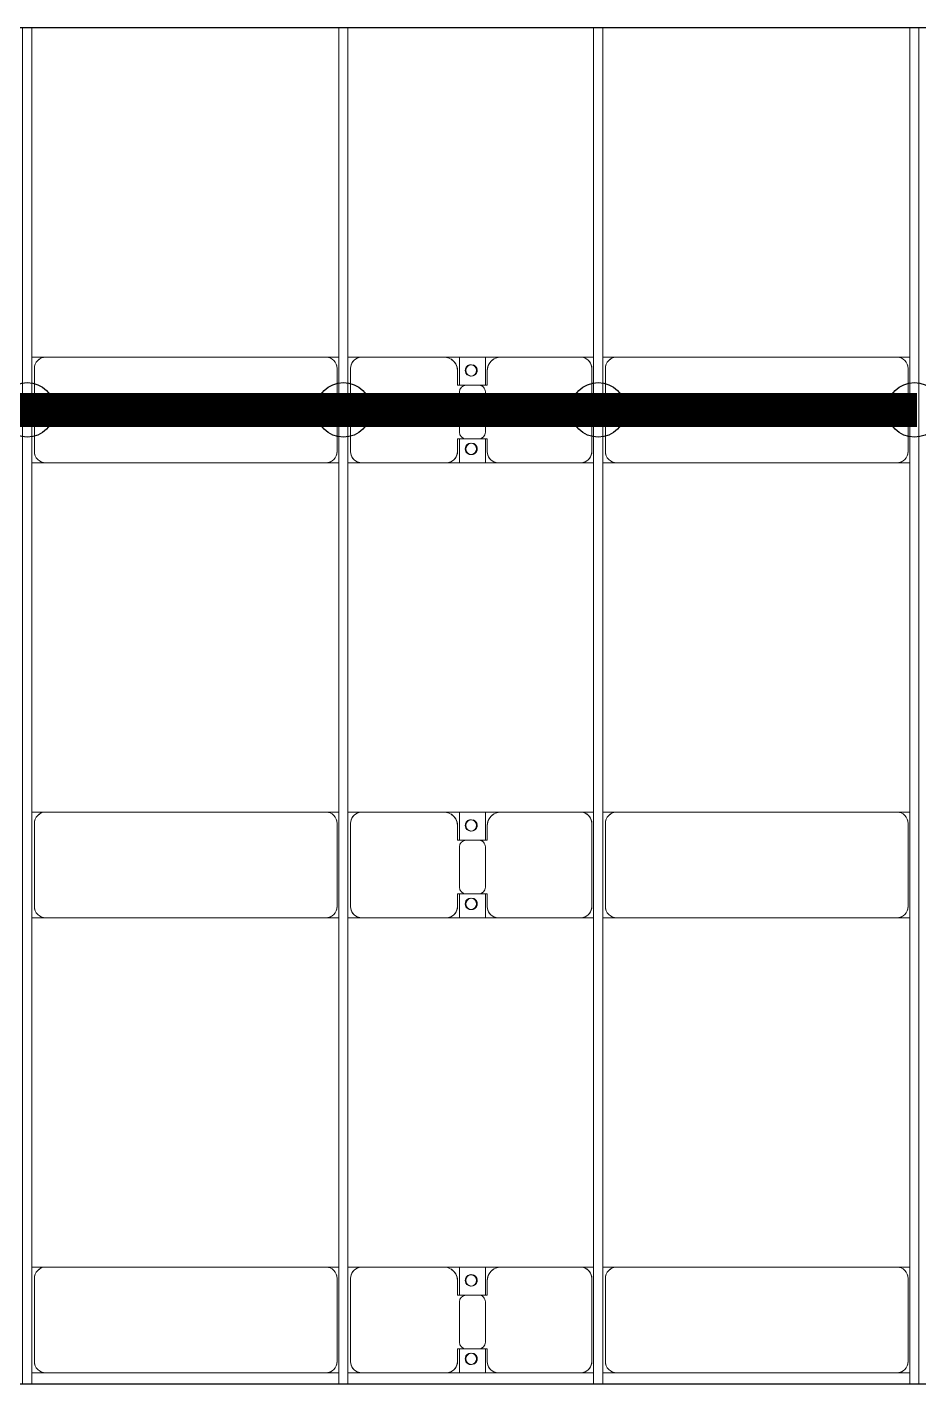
# Model space of a CAD drawing. Header units: millimetres. Extents: x -248177 to 167033, y 156986 to 268923.
# Drawn here: x -224083 to -220164, y 252459 to 258423 of the extents above; entities that cross this region are included whole.
import ezdxf

# ---------------------------------------------------------------- set-up
doc = ezdxf.new("R2010")
doc.units = ezdxf.units.MM
for name, color, linetype, lineweight in [('A-DETL-MBND', 5, 'Continuous', 9), ('A-GENM', 13, 'Continuous', 9), ('S-BEAM', 12, 'Continuous', 9)]:
    doc.layers.add(name, color=color, linetype=linetype, lineweight=lineweight)
doc.layers.add('GC-HOP 40x60 GIA CUONG', color=1, linetype='Continuous')

# ---------------------------------------------------------------- blocks, each defined once
blk = doc.blocks.new('Dai phao do pin - DẢI PHAO ĐỠ PIN-V2-BỐ TRÍ KHUNG KẾT CẤU BÈ PIN 02')
at = {"layer": 'A-DETL-MBND', "color": 8}
for p, q in [((1827.8, 241.6), (1889.7, 241.6)), ((1827.8, 241.6), (1889.7, 241.6)), ((3120.3, 241.6), (1889.7, 241.6)), ((3120.3, 241.6), (3177.8, 241.6)), ((3120.3, 241.6), (3177.8, 241.6)), ((3217.8, 241.6), (3279.7, 241.6)), ((3217.8, 241.6), (3279.7, 241.6)), ((3639.7, 241.6), (3279.7, 241.6)), ((3639.7, 241.6), (3822.2, 241.6)), ((3822.2, 241.6), (3639.7, 241.6)), ((3707.8, 241.6), (3890.3, 241.6)), ((3707.8, 116.2), (3707.8, 241.6)), ((3890.3, 241.6), (3710.7, 241.6)), ((3822.2, 241.6), (3822.2, 116.2)), ((4240.3, 241.6), (3890.3, 241.6)), ((4240.3, 241.6), (4297.8, 241.6)), ((4240.3, 241.6), (4297.8, 241.6)), ((4337.8, 241.6), (4399.7, 241.6)), ((4337.8, 241.6), (4399.7, 241.6)), ((5630.3, 241.6), (4399.7, 241.6)), ((5630.3, 241.6), (5687.8, 241.6)), ((5630.3, 241.6), (5687.8, 241.6)), ((1839.7, 191.6), (1839.7, -173.4)), ((3170.3, -173.4), (3170.3, 191.6)), ((3229.7, 191.6), (3229.7, -173.4)), ((3699.7, 118.2), (3699.7, 181.6)), ((3830.3, 181.6), (3830.3, 118.2)), ((4290.3, -173.4), (4290.3, 191.6)), ((4349.7, 191.6), (4349.7, -173.4)), ((5680.3, -173.4), (5680.3, 191.6)), ((3792.2, 118.2), (3699.7, 118.2)), ((3707.8, 88.2), (3707.8, -88.2)), ((3830.3, 118.2), (3737.8, 118.2)), ((3822.2, -88.2), (3822.2, 88.2)), ((3699.7, -173.4), (3699.7, -118.2)), ((3699.7, -118.2), (3792.2, -118.2)), ((3707.8, -223.4), (3707.8, -116.2)), ((3737.8, -118.2), (3830.3, -118.2)), ((3822.2, -116.2), (3822.2, -223.4)), ((3830.3, -118.2), (3830.3, -173.4)), ((1889.7, -223.4), (1827.8, -223.4)), ((1889.7, -223.4), (1827.8, -223.4)), ((1889.7, -223.4), (3120.3, -223.4)), ((3177.8, -223.4), (3120.3, -223.4)), ((3177.8, -223.4), (3120.3, -223.4)), ((3279.7, -223.4), (3217.8, -223.4)), ((3279.7, -223.4), (3217.8, -223.4)), ((3279.7, -223.4), (3649.7, -223.4)), ((3822.2, -223.4), (3649.7, -223.4)), ((3649.7, -223.4), (3822.2, -223.4)), ((3880.3, -223.4), (3707.8, -223.4)), ((3710.7, -223.4), (3880.3, -223.4)), ((3880.3, -223.4), (4240.3, -223.4)), ((4297.8, -223.4), (4240.3, -223.4)), ((4297.8, -223.4), (4240.3, -223.4)), ((4399.7, -223.4), (4337.8, -223.4)), ((4399.7, -223.4), (4337.8, -223.4)), ((4399.7, -223.4), (5630.3, -223.4)), ((5687.8, -223.4), (5630.3, -223.4)), ((5687.8, -223.4), (5630.3, -223.4))]:
    blk.add_line(p, q, dxfattribs=at)
for centre, radius, start, end in [((1889.7, 191.6), 50, 90, 180), ((3120.3, 191.6), 50, 360, 90), ((3120.3, 191.6), 50, 60, 90), ((3279.7, 191.6), 50, 90, 180), ((3279.7, 191.6), 50, 105, 180), ((3639.7, 181.6), 60, 360, 90), ((3890.3, 181.6), 60, 90, 180), ((4240.3, 191.6), 50, 360, 90), ((4240.3, 191.6), 50, 360, 75), ((4399.7, 191.6), 50, 90, 180), ((4399.7, 191.6), 50, 105, 135), ((5630.3, 191.6), 50, 360, 90), ((5630.3, 191.6), 50, 60, 90), ((1889.7, 191.6), 50, 167.7514, 180), ((1889.7, 191.6), 50, 150, 165), ((1889.7, 191.6), 50, 116.95173, 135), ((3120.3, 191.6), 50, 15, 30), ((3639.7, 181.6), 60, 360, 60), ((3758.6, 183.2), 25, 0, 180), ((3758.6, 183.2), 25, 180, 0), ((3758.6, 183.2), 25, 0, 165), ((3761.4, 183.2), 25, 0, 180), ((3761.4, 183.2), 25, 90, 180), ((3761.4, 183.2), 25, 180, 0), ((3761.4, 183.2), 25, 180, 300), ((3758.6, 183.2), 25, 210, 0), ((3761.4, 183.2), 25, 15, 75), ((3890.3, 181.6), 60, 120, 180), ((4399.7, 191.6), 50, 150, 180), ((5630.3, 191.6), 50, 15, 30), ((3761.4, 183.2), 25, 330, 345), ((3737.8, 88.2), 30, 90, 180), ((3792.2, 88.2), 30, 360, 90), ((3737.8, -88.2), 30, 180, 270), ((3792.2, -88.2), 30, 270, 360), ((1889.7, -173.4), 50, 180, 270), ((1889.7, -173.4), 50, 180, 210), ((3120.3, -173.4), 50, 270, 360), ((3120.3, -173.4), 50, 330, 360), ((3279.7, -173.4), 50, 180, 270), ((3279.7, -173.4), 50, 180, 255), ((3649.7, -173.4), 50, 270, 360), ((3649.7, -173.4), 50, 285, 0), ((3758.6, -161.8), 25, 0, 180), ((3758.6, -161.8), 25, 180, 0), ((3758.6, -161.8), 25, 105, 165), ((3758.6, -161.8), 25, 195, 360), ((3761.4, -161.8), 25, 360, 180), ((3761.4, -161.8), 25, 105, 180), ((3761.4, -161.8), 25, 180, 0), ((3761.4, -161.8), 25, 180, 270), ((3758.6, -161.8), 25, 360, 75), ((3761.4, -161.8), 25, 15, 75), ((3761.4, -161.8), 25, 285, 345), ((3880.3, -173.4), 50, 180, 270), ((3880.3, -173.4), 50, 180, 255), ((4240.3, -173.4), 50, 270, 360), ((4240.3, -173.4), 50, 285, 360), ((4399.7, -173.4), 50, 180, 270), ((4399.7, -173.4), 50, 180, 210), ((5630.3, -173.4), 50, 270, 360), ((5630.3, -173.4), 50, 330, 360), ((1889.7, -173.4), 50, 240, 270), ((3120.3, -173.4), 50, 285, 300), ((4399.7, -173.4), 50, 240, 270), ((5630.3, -173.4), 50, 285, 300)]:
    blk.add_arc(centre, radius, start, end, dxfattribs=at)
blk = doc.blocks.new('Dai phao do pin - DẢI PHAO ĐỠ PIN-V3-BỐ TRÍ KHUNG KẾT CẤU BÈ PIN 02')
at = {"layer": 'A-DETL-MBND', "color": 8}
for p, q in [((1827.8, 241.6), (1889.7, 241.6)), ((1827.8, 241.6), (1889.7, 241.6)), ((3120.3, 241.6), (1889.7, 241.6)), ((3120.3, 241.6), (3177.8, 241.6)), ((3120.3, 241.6), (3177.8, 241.6)), ((3217.8, 241.6), (3279.7, 241.6)), ((3217.8, 241.6), (3279.7, 241.6)), ((3639.7, 241.6), (3279.7, 241.6)), ((3639.7, 241.6), (3822.2, 241.6)), ((3822.2, 241.6), (3639.7, 241.6)), ((3707.8, 241.6), (3890.3, 241.6)), ((3707.8, 116.2), (3707.8, 241.6)), ((3890.3, 241.6), (3710.6, 241.6)), ((3822.2, 241.6), (3822.2, 116.2)), ((4240.3, 241.6), (3890.3, 241.6)), ((4240.3, 241.6), (4297.8, 241.6)), ((4240.3, 241.6), (4297.8, 241.6)), ((4337.8, 241.6), (4399.7, 241.6)), ((4337.8, 241.6), (4399.7, 241.6)), ((5630.3, 241.6), (4399.7, 241.6)), ((5630.3, 241.6), (5687.8, 241.6)), ((5630.3, 241.6), (5687.8, 241.6)), ((1839.7, 191.6), (1839.7, -173.4)), ((3170.3, -173.4), (3170.3, 191.6)), ((3229.7, 191.6), (3229.7, -173.4)), ((3699.7, 118.2), (3699.7, 181.6)), ((3830.3, 181.6), (3830.3, 118.2)), ((4290.3, -173.4), (4290.3, 191.6)), ((4349.7, 191.6), (4349.7, -173.4)), ((5680.3, -173.4), (5680.3, 191.6)), ((3792.2, 118.2), (3699.7, 118.2)), ((3707.8, 88.2), (3707.8, -88.2)), ((3830.3, 118.2), (3737.8, 118.2)), ((3822.2, -88.2), (3822.2, 88.2)), ((3699.7, -173.4), (3699.7, -118.2)), ((3699.7, -118.2), (3792.2, -118.2)), ((3707.8, -223.4), (3707.8, -116.2)), ((3737.8, -118.2), (3830.3, -118.2)), ((3822.2, -116.2), (3822.2, -223.4)), ((3830.3, -118.2), (3830.3, -173.4)), ((1889.7, -223.4), (1827.8, -223.4)), ((1889.7, -223.4), (1827.8, -223.4)), ((1889.7, -223.4), (3120.3, -223.4)), ((3177.8, -223.4), (3120.3, -223.4)), ((3177.8, -223.4), (3120.3, -223.4)), ((3279.7, -223.4), (3217.8, -223.4)), ((3279.7, -223.4), (3217.8, -223.4)), ((3279.7, -223.4), (3649.7, -223.4)), ((3822.2, -223.4), (3649.7, -223.4)), ((3649.7, -223.4), (3822.2, -223.4)), ((3880.3, -223.4), (3707.8, -223.4)), ((3710.6, -223.4), (3880.3, -223.4)), ((3880.3, -223.4), (4240.3, -223.4)), ((4297.8, -223.4), (4240.3, -223.4)), ((4297.8, -223.4), (4240.3, -223.4)), ((4399.7, -223.4), (4337.8, -223.4)), ((4399.7, -223.4), (4337.8, -223.4)), ((4399.7, -223.4), (5630.3, -223.4)), ((5687.8, -223.4), (5630.3, -223.4)), ((5687.8, -223.4), (5630.3, -223.4))]:
    blk.add_line(p, q, dxfattribs=at)
for centre, radius, start, end in [((1889.7, 191.6), 50, 90, 180), ((3120.3, 191.6), 50, 360, 90), ((3120.3, 191.6), 50, 60, 90), ((3279.7, 191.6), 50, 90, 180), ((3279.7, 191.6), 50, 105, 180), ((3639.7, 181.6), 60, 360, 90), ((3890.3, 181.6), 60, 90, 180), ((4240.3, 191.6), 50, 360, 90), ((4240.3, 191.6), 50, 360, 75), ((4399.7, 191.6), 50, 90, 180), ((4399.7, 191.6), 50, 105, 135), ((5630.3, 191.6), 50, 360, 90), ((5630.3, 191.6), 50, 60, 90), ((1889.7, 191.6), 50, 150, 180), ((1889.7, 191.6), 50, 116.98467, 135), ((3120.3, 191.6), 50, 15, 30), ((3639.7, 181.6), 60, 360, 60), ((3758.6, 183.2), 25, 0, 180), ((3758.6, 183.2), 25, 180, 0), ((3758.6, 183.2), 25, 0, 165), ((3761.4, 183.2), 25, 0, 180), ((3761.4, 183.2), 25, 90, 180), ((3761.4, 183.2), 25, 180, 0), ((3761.4, 183.2), 25, 180, 300), ((3758.6, 183.2), 25, 210, 0), ((3761.4, 183.2), 25, 15, 75), ((3890.3, 181.6), 60, 120, 180), ((4399.7, 191.6), 50, 150, 180), ((5630.3, 191.6), 50, 15, 30), ((3761.4, 183.2), 25, 330, 345), ((3737.8, 88.2), 30, 90, 180), ((3792.2, 88.2), 30, 360, 90), ((3737.8, -88.2), 30, 180, 270), ((3792.2, -88.2), 30, 270, 360), ((1889.7, -173.4), 50, 180, 270), ((1889.7, -173.4), 50, 180, 210), ((3120.3, -173.4), 50, 270, 360), ((3120.3, -173.4), 50, 330, 360), ((3279.7, -173.4), 50, 180, 270), ((3279.7, -173.4), 50, 180, 255), ((3649.7, -173.4), 50, 270, 360), ((3649.7, -173.4), 50, 285, 0), ((3758.6, -161.8), 25, 0, 180), ((3758.6, -161.8), 25, 180, 0), ((3758.6, -161.8), 25, 105, 165), ((3758.6, -161.8), 25, 195, 360), ((3761.4, -161.8), 25, 360, 180), ((3761.4, -161.8), 25, 105, 180), ((3761.4, -161.8), 25, 180, 0), ((3761.4, -161.8), 25, 180, 270), ((3758.6, -161.8), 25, 360, 75), ((3761.4, -161.8), 25, 15, 75), ((3761.4, -161.8), 25, 285, 345), ((3880.3, -173.4), 50, 180, 270), ((3880.3, -173.4), 50, 180, 255), ((4240.3, -173.4), 50, 270, 360), ((4240.3, -173.4), 50, 285, 360), ((4399.7, -173.4), 50, 180, 270), ((4399.7, -173.4), 50, 180, 210), ((5630.3, -173.4), 50, 270, 360), ((5630.3, -173.4), 50, 330, 360), ((1889.7, -173.4), 50, 240, 270), ((3120.3, -173.4), 50, 285, 300), ((4399.7, -173.4), 50, 240, 270), ((5630.3, -173.4), 50, 285, 300)]:
    blk.add_arc(centre, radius, start, end, dxfattribs=at)
blk = doc.blocks.new('Dai phao do pin - DẢI PHAO ĐỠ PIN-V4-BỐ TRÍ KHUNG KẾT CẤU BÈ PIN 02')
at = {"layer": 'A-DETL-MBND', "color": 8}
for p, q in [((1827.8, 241.6), (1889.7, 241.6)), ((1827.8, 241.6), (1889.7, 241.6)), ((3120.3, 241.6), (1889.7, 241.6)), ((3120.3, 241.6), (3177.8, 241.6)), ((3120.3, 241.6), (3177.8, 241.6)), ((3217.8, 241.6), (3279.7, 241.6)), ((3217.8, 241.6), (3279.7, 241.6)), ((3639.7, 241.6), (3279.7, 241.6)), ((3639.7, 241.6), (3822.2, 241.6)), ((3822.2, 241.6), (3639.7, 241.6)), ((3707.8, 241.6), (3890.3, 241.6)), ((3707.8, 116.2), (3707.8, 241.6)), ((3890.3, 241.6), (3710.6, 241.6)), ((3822.2, 241.6), (3822.2, 116.2)), ((4240.3, 241.6), (3890.3, 241.6)), ((4240.3, 241.6), (4297.8, 241.6)), ((4240.3, 241.6), (4297.8, 241.6)), ((4337.8, 241.6), (4399.7, 241.6)), ((4337.8, 241.6), (4399.7, 241.6)), ((5630.3, 241.6), (4399.7, 241.6)), ((5630.3, 241.6), (5687.8, 241.6)), ((5630.3, 241.6), (5687.8, 241.6)), ((1839.7, 191.6), (1839.7, -173.4)), ((3170.3, -173.4), (3170.3, 191.6)), ((3229.7, 191.6), (3229.7, -173.4)), ((3699.7, 118.2), (3699.7, 181.6)), ((3830.3, 181.6), (3830.3, 118.2)), ((4290.3, -173.4), (4290.3, 191.6)), ((4349.7, 191.6), (4349.7, -173.4)), ((5680.3, -173.4), (5680.3, 191.6)), ((3792.2, 118.2), (3699.7, 118.2)), ((3707.8, 88.2), (3707.8, -88.2)), ((3830.3, 118.2), (3737.8, 118.2)), ((3822.2, -88.2), (3822.2, 88.2)), ((3699.7, -173.4), (3699.7, -118.2)), ((3699.7, -118.2), (3792.2, -118.2)), ((3707.8, -223.4), (3707.8, -116.2)), ((3737.8, -118.2), (3830.3, -118.2)), ((3822.2, -116.2), (3822.2, -223.4)), ((3830.3, -118.2), (3830.3, -173.4)), ((1889.7, -223.4), (1827.8, -223.4)), ((1889.7, -223.4), (1827.8, -223.4)), ((1889.7, -223.4), (3120.3, -223.4)), ((3177.8, -223.4), (3120.3, -223.4)), ((3177.8, -223.4), (3120.3, -223.4)), ((3279.7, -223.4), (3217.8, -223.4)), ((3279.7, -223.4), (3217.8, -223.4)), ((3279.7, -223.4), (3649.7, -223.4)), ((3822.2, -223.4), (3649.7, -223.4)), ((3649.7, -223.4), (3822.2, -223.4)), ((3880.3, -223.4), (3707.8, -223.4)), ((3710.6, -223.4), (3880.3, -223.4)), ((3880.3, -223.4), (4240.3, -223.4)), ((4297.8, -223.4), (4240.3, -223.4)), ((4297.8, -223.4), (4240.3, -223.4)), ((4399.7, -223.4), (4337.8, -223.4)), ((4399.7, -223.4), (4337.8, -223.4)), ((4399.7, -223.4), (5630.3, -223.4)), ((5687.8, -223.4), (5630.3, -223.4)), ((5687.8, -223.4), (5630.3, -223.4))]:
    blk.add_line(p, q, dxfattribs=at)
for centre, radius, start, end in [((1889.7, 191.6), 50, 90, 180), ((3120.3, 191.6), 50, 360, 90), ((3120.3, 191.6), 50, 60, 90), ((3279.7, 191.6), 50, 90, 180), ((3279.7, 191.6), 50, 105, 180), ((3639.7, 181.6), 60, 360, 90), ((3890.3, 181.6), 60, 90, 180), ((4240.3, 191.6), 50, 360, 90), ((4240.3, 191.6), 50, 360, 75), ((4399.7, 191.6), 50, 90, 180), ((4399.7, 191.6), 50, 105, 135), ((5630.3, 191.6), 50, 360, 90), ((5630.3, 191.6), 50, 60, 90), ((1889.7, 191.6), 50, 150, 180), ((1889.7, 191.6), 50, 117.01761, 135), ((3120.3, 191.6), 50, 15, 30), ((3639.7, 181.6), 60, 360, 60), ((3758.6, 183.2), 25, 0, 180), ((3758.6, 183.2), 25, 180, 0), ((3758.6, 183.2), 25, 0, 165), ((3761.4, 183.2), 25, 0, 180), ((3761.4, 183.2), 25, 90, 180), ((3761.4, 183.2), 25, 180, 0), ((3761.4, 183.2), 25, 180, 300), ((3758.6, 183.2), 25, 210, 0), ((3761.4, 183.2), 25, 15, 75), ((3890.3, 181.6), 60, 120, 180), ((4399.7, 191.6), 50, 150, 180), ((5630.3, 191.6), 50, 15, 30), ((3761.4, 183.2), 25, 330, 345), ((3737.8, 88.2), 30, 90, 180), ((3792.2, 88.2), 30, 360, 90), ((3737.8, -88.2), 30, 180, 270), ((3792.2, -88.2), 30, 270, 360), ((1889.7, -173.4), 50, 180, 270), ((1889.7, -173.4), 50, 180, 210), ((3120.3, -173.4), 50, 270, 360), ((3120.3, -173.4), 50, 330, 360), ((3279.7, -173.4), 50, 180, 270), ((3279.7, -173.4), 50, 180, 255), ((3649.7, -173.4), 50, 270, 360), ((3649.7, -173.4), 50, 285, 0), ((3758.6, -161.8), 25, 0, 180), ((3758.6, -161.8), 25, 180, 0), ((3758.6, -161.8), 25, 105, 165), ((3758.6, -161.8), 25, 195, 360), ((3761.4, -161.8), 25, 360, 180), ((3761.4, -161.8), 25, 105, 180), ((3761.4, -161.8), 25, 180, 0), ((3761.4, -161.8), 25, 180, 270), ((3758.6, -161.8), 25, 360, 75), ((3761.4, -161.8), 25, 15, 75), ((3761.4, -161.8), 25, 285, 345), ((3880.3, -173.4), 50, 180, 270), ((3880.3, -173.4), 50, 180, 255), ((4240.3, -173.4), 50, 270, 360), ((4240.3, -173.4), 50, 285, 360), ((4399.7, -173.4), 50, 180, 270), ((4399.7, -173.4), 50, 180, 210), ((5630.3, -173.4), 50, 270, 360), ((5630.3, -173.4), 50, 330, 360), ((1889.7, -173.4), 50, 240, 270), ((3120.3, -173.4), 50, 285, 300), ((4399.7, -173.4), 50, 240, 270), ((5630.3, -173.4), 50, 285, 300)]:
    blk.add_arc(centre, radius, start, end, dxfattribs=at)
blk = doc.blocks.new('Dầm C52 - Dầm C52-24592-BỐ TRÍ KHUNG KẾT CẤU BÈ PIN 02')
at = {"layer": 'S-BEAM', "color": 1}
for p, q in [((31807.1, 20), (37767.1, 20)), ((37767.1, -20), (31807.1, -20))]:
    blk.add_line(p, q, dxfattribs=at)
blk = doc.blocks.new('Dầm C52 - Hộp 40x60-25239-BỐ TRÍ KHUNG KẾT CẤU BÈ PIN 02')
at = {"layer": 'S-BEAM', "color": 3, "lineweight": 25}
for p, q in [((-146407.2, 20), (146407.2, 20)), ((146407.2, -20), (-146407.2, -20))]:
    blk.add_line(p, q, dxfattribs=at)
blk = doc.blocks.new('HOBANMONG_BEPIN 2_rvt-1-BỐ TRÍ KHUNG KẾT CẤU BÈ PIN 02')
at = {"layer": 'A-GENM', "lineweight": 9, "rotation": 0.0007586094741477002}
for name, p in [('Dai phao do pin - DẢI PHAO ĐỠ PIN-V2-BỐ TRÍ KHUNG KẾT CẤU BÈ PIN 02', (-225891.3, 256731)), ('Dai phao do pin - DẢI PHAO ĐỠ PIN-V3-BỐ TRÍ KHUNG KẾT CẤU BÈ PIN 02', (-225891.3, 254731)), ('Dai phao do pin - DẢI PHAO ĐỠ PIN-V4-BỐ TRÍ KHUNG KẾT CẤU BÈ PIN 02', (-225891.3, 252731))]:
    blk.add_blockref(name, p, dxfattribs=at)
at = {"layer": 'S-BEAM', "lineweight": 9}
for name, p, rotation in [('Dầm C52 - Dầm C52-24592-BỐ TRÍ KHUNG KẾT CẤU BÈ PIN 02', (-224083, 220652.2), 90.00075860989138), ('Dầm C52 - Dầm C52-24592-BỐ TRÍ KHUNG KẾT CẤU BÈ PIN 02', (-222693, 220652.3), 90.00075860989138), ('Dầm C52 - Dầm C52-24592-BỐ TRÍ KHUNG KẾT CẤU BÈ PIN 02', (-221573, 220652.3), 90.00075860989138), ('Dầm C52 - Dầm C52-24592-BỐ TRÍ KHUNG KẾT CẤU BÈ PIN 02', (-220183, 220652.3), 90.00075860989138), ('Dầm C52 - Hộp 40x60-25239-BỐ TRÍ KHUNG KẾT CẤU BÈ PIN 02', (-83316.3, 258441.2), 0.0007586094741477002), ('Dầm C52 - Hộp 40x60-25239-BỐ TRÍ KHUNG KẾT CẤU BÈ PIN 02', (-83316.2, 252441.2), 0.0007586094741477002)]:
    blk.add_blockref(name, p, dxfattribs=dict(at, rotation=rotation))

msp = doc.modelspace()

# ---------------------------------------------------------------- linework, layer by layer
at = {"layer": 'GC-HOP 40x60 GIA CUONG', "const_width": 150}
msp.add_lwpolyline([(-229213, 256740.5), (-220172.1, 256740.5)], dxfattribs=at)
at = {"layer": 'GC-HOP 40x60 GIA CUONG'}
for centre in [(-224083, 256740.5), (-222693, 256740.5), (-221573, 256740.5), (-220183, 256740.5)]:
    msp.add_circle(centre, 120, dxfattribs=at)

# ---------------------------------------------------------------- block references
at = {"lineweight": 5}
msp.add_blockref('HOBANMONG_BEPIN 2_rvt-1-BỐ TRÍ KHUNG KẾT CẤU BÈ PIN 02', (0, 0), dxfattribs=at)

doc.saveas('drawing.dxf')
